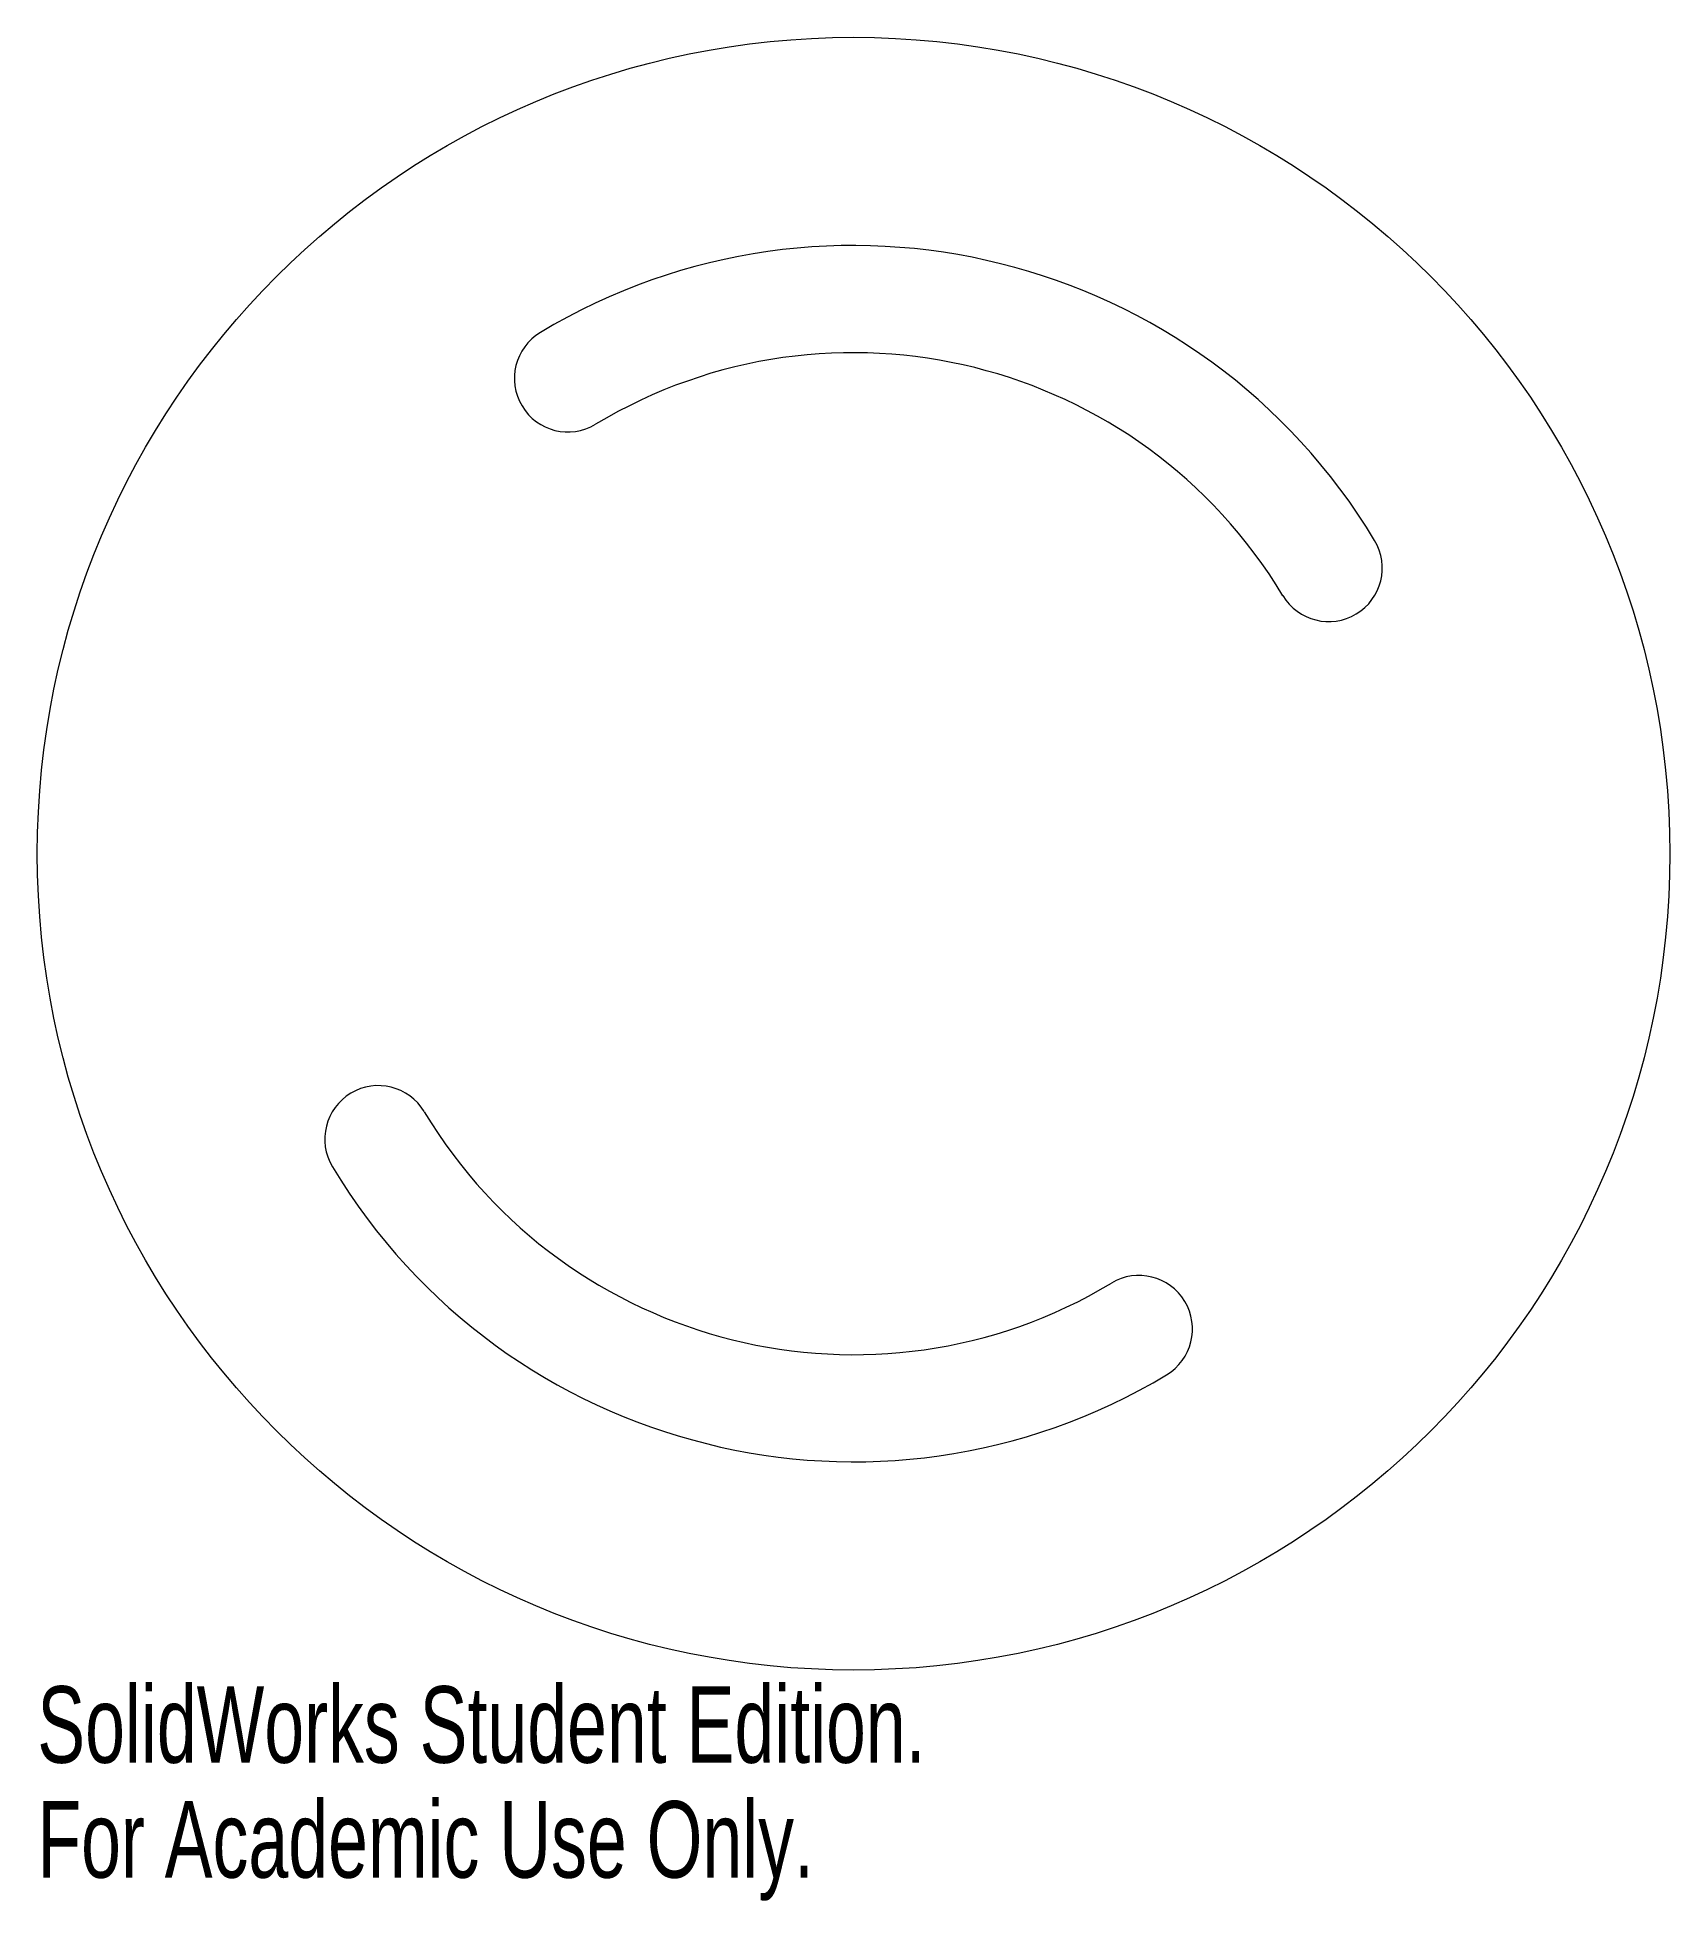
# Model space of a CAD drawing. Header units: millimetres. Extents: x -45 to 58, y -68 to 50.
import ezdxf

# ---------------------------------------------------------------- set-up
doc = ezdxf.new("R2010")
doc.units = ezdxf.units.MM
doc.styles.add('SLDTEXTSTYLE0', font='TXT', dxfattribs={"width": 0.7})

msp = doc.modelspace()

# ---------------------------------------------------------------- linework, layer by layer
at = {"color": 7, "linetype": 'Continuous', "lineweight": 15}
msp.add_circle((6.05, -1.51), 51.53, dxfattribs=at)
for centre, radius, start, end in [((6.05, -1.51), 38.38, 31, 121), ((-11.98, 28.49), 3.38, 121, 301), ((6.05, -1.51), 31.62, 31, 121), ((36.05, 16.52), 3.38, 211, 31), ((-23.95, -19.53), 3.38, 31, 211), ((6.05, -1.51), 31.62, 211, 301), ((6.05, -1.51), 38.38, 211, 301), ((24.07, -31.51), 3.38, 301, 121)]:
    msp.add_arc(centre, radius, start, end, dxfattribs=at)

# ---------------------------------------------------------------- texts
at = {"color": 7, "linetype": 'Continuous', "char_height": 4.8336, "attachment_point": 1, "style": 'SLDTEXTSTYLE0'}
for s, insert in [('SolidWorks Student Edition.', (-45.48, -54.06)), ('For Academic Use Only.', (-45.48, -61.31))]:
    msp.add_mtext(s, dxfattribs=dict(at, insert=insert))

doc.saveas('drawing.dxf')
